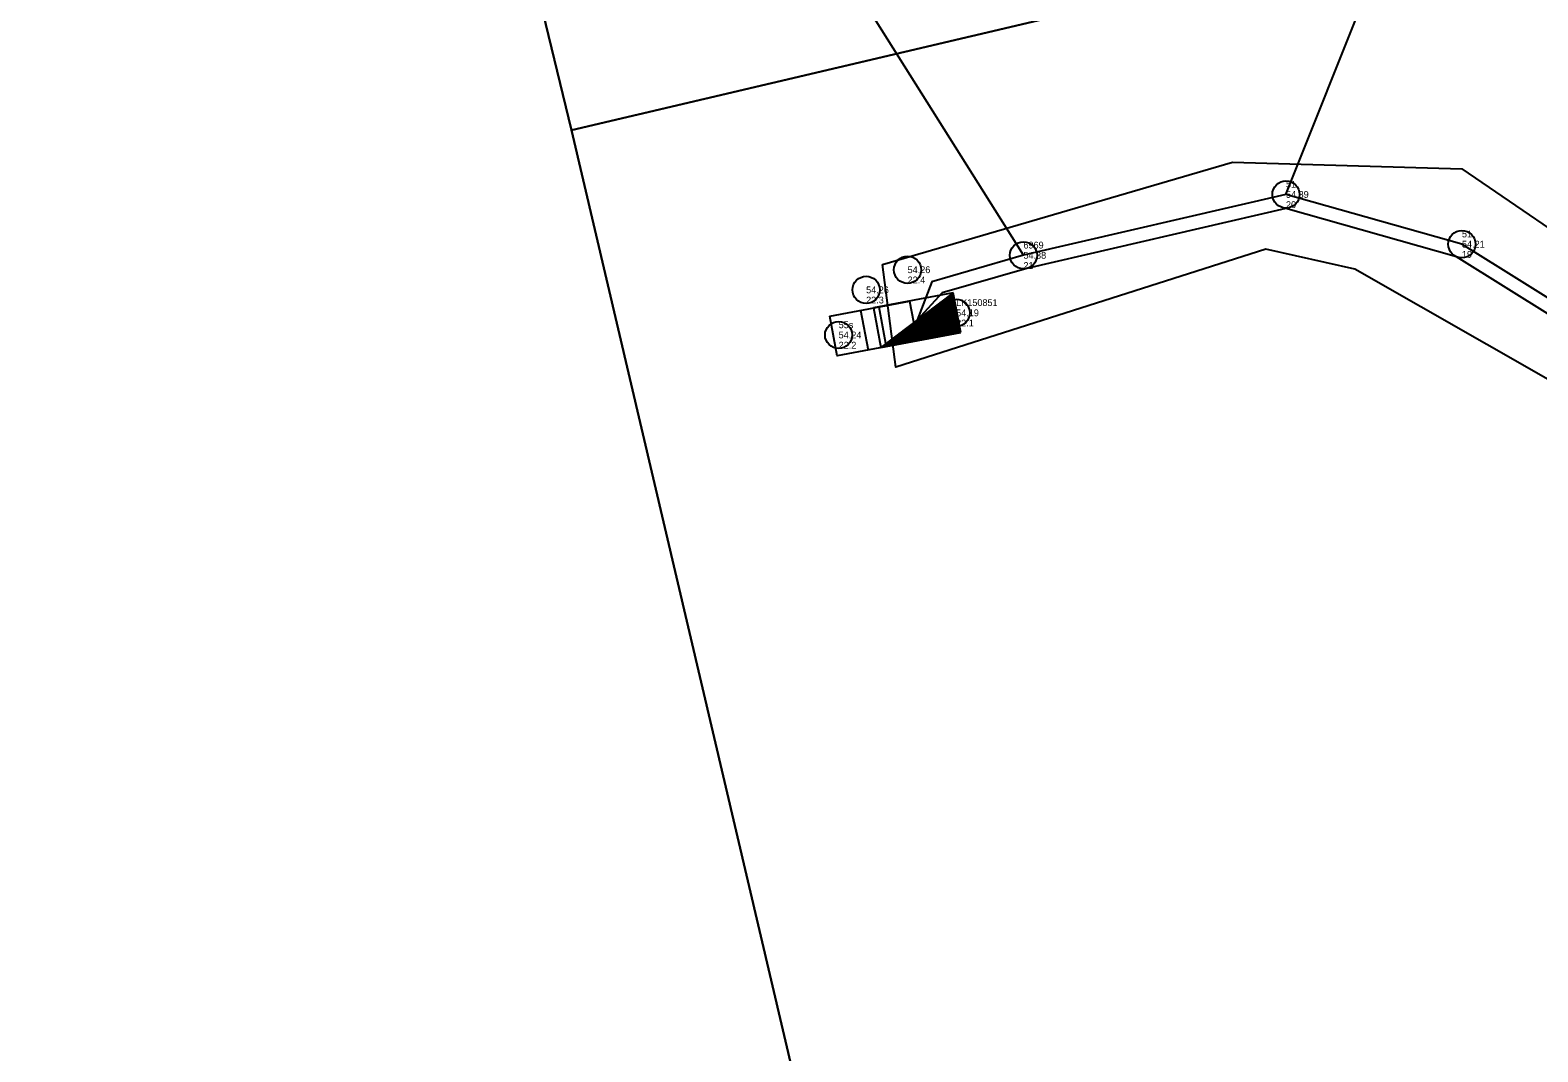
# Model space of a CAD drawing. Extents: x 642981 to 643328, y 6456091 to 6456416.
# Drawn here: x 643053.68 to 643064.77, y 6456250.52 to 6456258.04 of the extents above; entities that cross this region are included whole.
import ezdxf

# ---------------------------------------------------------------- set-up
doc = ezdxf.new("R2010")
doc.units = 0
for name, color, linetype in [('ELRAJATISMP', 7, 'Continuous'), ('KOORDPUNKT', 7, 'Continuous'), ('MOOTKOOD', 7, 'Continuous'), ('MOOTKORG-EH2000', 7, 'Continuous'), ('MOOTMPUNKT', 7, 'Continuous'), ('MOOTNR', 7, 'Continuous'), ('MOOTPIIR', 7, 'Continuous'), ('MPKAABEL', 7, 'Continuous'), ('PIIR', 7, 'Continuous')]:
    doc.layers.add(name, color=color, linetype=linetype)

msp = doc.modelspace()

# ---------------------------------------------------------------- linework, layer by layer
at = {"layer": 'ELRAJATISMP'}
for p, q in [((643060.467, 6456256.105), (643059.88, 6456255.994)), ((643060.467, 6456256.105), (643059.935, 6456255.701)), ((643060.311, 6456255.986), (643060.483, 6456256.019)), ((643060.326, 6456255.998), (643060.482, 6456256.027)), ((643060.341, 6456256.009), (643060.48, 6456256.035)), ((643060.356, 6456256.02), (643060.478, 6456256.044)), ((643060.371, 6456256.032), (643060.477, 6456256.052)), ((643060.386, 6456256.043), (643060.475, 6456256.06)), ((643060.401, 6456256.055), (643060.474, 6456256.068)), ((643060.416, 6456256.066), (643060.472, 6456256.077)), ((643060.431, 6456256.077), (643060.471, 6456256.085)), ((643060.446, 6456256.089), (643060.469, 6456256.093)), ((643060.461, 6456256.1), (643060.467, 6456256.102)), ((643060.522, 6456255.812), (643060.467, 6456256.105)), ((643059.785, 6456255.976), (643059.841, 6456255.683)), ((643059.88, 6456255.994), (643059.935, 6456255.701)), ((643059.919, 6456256.001), (643059.974, 6456255.708)), ((643060.1, 6456255.826), (643060.505, 6456255.903)), ((643060.115, 6456255.838), (643060.503, 6456255.911)), ((643060.13, 6456255.849), (643060.502, 6456255.919)), ((643060.145, 6456255.861), (643060.5, 6456255.928)), ((643060.16, 6456255.872), (643060.499, 6456255.936)), ((643060.175, 6456255.883), (643060.497, 6456255.944)), ((643060.19, 6456255.895), (643060.496, 6456255.952)), ((643060.206, 6456255.906), (643060.494, 6456255.961)), ((643060.221, 6456255.918), (643060.492, 6456255.969)), ((643060.236, 6456255.929), (643060.491, 6456255.977)), ((643060.251, 6456255.941), (643060.489, 6456255.986)), ((643060.266, 6456255.952), (643060.488, 6456255.994)), ((643060.281, 6456255.963), (643060.486, 6456256.002)), ((643060.296, 6456255.975), (643060.485, 6456256.01)), ((643059.935, 6456255.701), (643060.522, 6456255.812)), ((643059.95, 6456255.712), (643060.521, 6456255.82)), ((643059.965, 6456255.724), (643060.519, 6456255.828)), ((643059.98, 6456255.735), (643060.517, 6456255.836)), ((643059.995, 6456255.747), (643060.516, 6456255.845)), ((643060.01, 6456255.758), (643060.514, 6456255.853)), ((643060.025, 6456255.769), (643060.513, 6456255.861)), ((643060.04, 6456255.781), (643060.511, 6456255.87)), ((643060.055, 6456255.792), (643060.51, 6456255.878)), ((643060.07, 6456255.804), (643060.508, 6456255.886)), ((643060.085, 6456255.815), (643060.507, 6456255.894))]:
    msp.add_line(p, q, dxfattribs=at)
msp.add_lwpolyline([(643059.558, 6456255.933), (643060.145, 6456256.044), (643060.201, 6456255.751), (643059.614, 6456255.64)], close=True, dxfattribs=at)
at = {"layer": 'KOORDPUNKT'}
for points in [[(643062.914, 6456256.828), (643064.129, 6456259.872), (643066.629, 6456259.872)], [(643060.983, 6456256.38), (643059.191, 6456259.231), (643056.691, 6456259.231)]]:
    msp.add_lwpolyline(points, dxfattribs=at)
at = {"layer": 'MOOTMPUNKT'}
for centre in [(643062.914, 6456256.828), (643060.983, 6456256.38), (643064.208, 6456256.462), (643060.131, 6456256.274), (643059.826, 6456256.126), (643060.488, 6456255.957), (643059.624, 6456255.794)]:
    msp.add_circle(centre, 0.1, dxfattribs=at)
at = {"layer": 'MOOTPIIR'}
msp.add_lwpolyline([(643059.947, 6456256.312), (643062.52, 6456257.065), (643064.208, 6456257.016), (643066.388, 6456255.525), (643072.435, 6456248.445), (643076.074, 6456243.987), (643077.139, 6456243.02), (643078.303, 6456242.348), (643069.666, 6456234.694), (643060.422, 6456226.876), (643054.079, 6456225.057), (643033.428, 6456219.026), (643033.084, 6456219.763), (643048.769, 6456224.647), (643059.914, 6456227.433), (643076.992, 6456242.118), (643075.779, 6456242.938), (643065.83, 6456254.902), (643063.421, 6456256.279), (643062.766, 6456256.426), (643060.045, 6456255.558)], close=True, dxfattribs=at)
at = {"layer": 'MPKAABEL'}
for points in [[(643077.756, 6456242.246), (643076.734, 6456242.89), (643075.435, 6456244.301), (643074.022, 6456245.9), (643072.391, 6456247.926), (643070.322, 6456250.412), (643067.879, 6456253.243), (643065.982, 6456255.354), (643064.208, 6456256.462), (643062.914, 6456256.828), (643060.983, 6456256.38), (643060.31, 6456256.185), (643060.201, 6456255.903)], [(643077.756, 6456242.246), (643076.734, 6456242.89), (643075.435, 6456244.301), (643074.022, 6456245.9), (643072.391, 6456247.926), (643070.322, 6456250.412), (643067.879, 6456253.243), (643065.982, 6456255.354), (643064.208, 6456256.462), (643062.914, 6456256.828), (643060.983, 6456256.38), (643060.31, 6456256.185), (643060.201, 6456255.903)], [(643077.756, 6456242.246), (643076.669, 6456242.812), (643075.361, 6456244.234), (643073.946, 6456245.836), (643072.314, 6456247.863), (643070.246, 6456250.347), (643067.804, 6456253.177), (643065.917, 6456255.277), (643064.167, 6456256.37), (643062.912, 6456256.725), (643061.008, 6456256.283), (643060.386, 6456256.103), (643060.201, 6456255.903)], [(643077.756, 6456242.246), (643076.669, 6456242.812), (643075.361, 6456244.234), (643073.946, 6456245.836), (643072.314, 6456247.863), (643070.246, 6456250.347), (643067.804, 6456253.177), (643065.917, 6456255.277), (643064.167, 6456256.37), (643062.912, 6456256.725), (643061.008, 6456256.283), (643060.386, 6456256.103), (643060.201, 6456255.903)]]:
    msp.add_lwpolyline(points, dxfattribs=at)
at = {"layer": 'PIIR'}
for points in [[(643062.75, 6456235.62), (643057.66, 6456257.3), (643054.63, 6456269.78), (643009.73, 6456271.25), (643018.47, 6456224.28)], [(643086.68, 6456242.39), (643089.77, 6456232.28), (643111.23, 6456231.62), (643111.01, 6456267.95), (643054.63, 6456269.78), (643057.66, 6456257.3), (643070.49, 6456260.32), (643075.58, 6456239.31)], [(643062.75, 6456235.62), (643075.58, 6456239.31), (643070.49, 6456260.32), (643057.66, 6456257.3)]]:
    msp.add_lwpolyline(points, close=True, dxfattribs=at)

# ---------------------------------------------------------------- texts
at = {"layer": 'MOOTKOOD'}
for s, p in [('51', (643062.914, 6456256.878)), ('6969', (643060.983, 6456256.43)), ('51', (643064.208, 6456256.512)), ('LK150851', (643060.488, 6456256.007)), ('55s', (643059.624, 6456255.844))]:
    msp.add_text(s, height=0.05, dxfattribs=at).set_placement(p)
at = {"layer": 'MOOTKORG-EH2000'}
for s, p in [('54.39', (643062.914, 6456256.803)), ('54.21', (643064.208, 6456256.437)), ('54.38', (643060.983, 6456256.355)), ('54.26', (643060.131, 6456256.249)), ('54.26', (643059.826, 6456256.101)), ('54.19', (643060.488, 6456255.932)), ('54.24', (643059.624, 6456255.769))]:
    msp.add_text(s, height=0.05, dxfattribs=at).set_placement(p)
at = {"layer": 'MOOTNR'}
for s, p in [('20', (643062.914, 6456256.728)), ('19', (643064.208, 6456256.362)), ('21', (643060.983, 6456256.28)), ('22.4', (643060.131, 6456256.174)), ('22.3', (643059.826, 6456256.026)), ('22.1', (643060.488, 6456255.857)), ('22.2', (643059.624, 6456255.694))]:
    msp.add_text(s, height=0.05, dxfattribs=at).set_placement(p)

doc.saveas('drawing.dxf')
